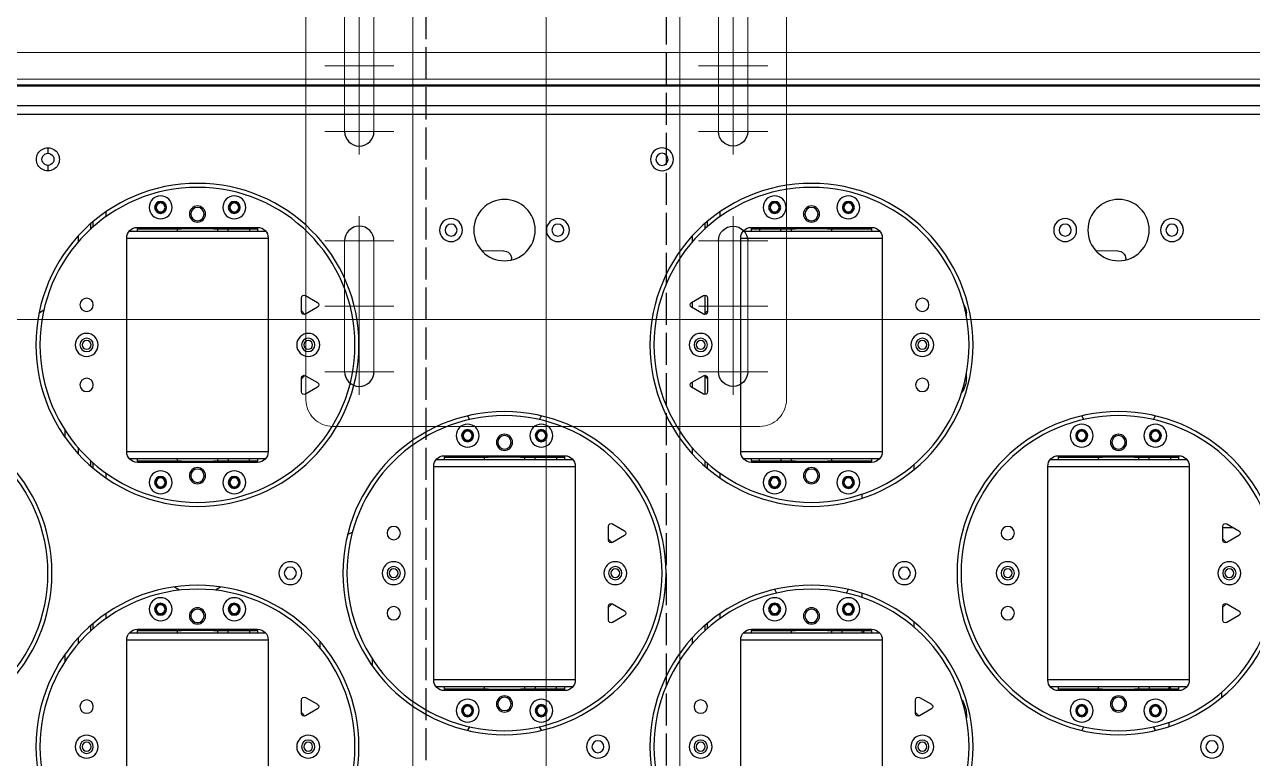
# Model space of a CAD drawing. Header units: millimetres. Extents: x 845401 to 948039, y 511594 to 550263.
# Drawn here: x 903822.9 to 904282.8, y 532327.4 to 532602.3 of the extents above; entities that cross this region are included whole.
import ezdxf

# ---------------------------------------------------------------- set-up
doc = ezdxf.new("R2010")
doc.units = ezdxf.units.MM
doc.linetypes.add('ACAD_ISO02W100', pattern=[15, 12, -3])
doc.linetypes.add('CENTER', pattern=[0])
doc.layers.add('00', color=7, linetype='Continuous')
doc.layers.add('虚线', color=4, linetype='ACAD_ISO02W100')
for name, color, linetype, lineweight in [('8101-0023040DXF_CONTINUOUS_LINE', 7, 'Continuous', 18), ('A-剖-0.10mm.......SECT-L01', 255, 'Continuous', 18), ('中心线', 1, 'CENTER', 9), ('粗实线', 7, 'Continuous', 30)]:
    doc.layers.add(name, color=color, linetype=linetype, lineweight=lineweight)

# ---------------------------------------------------------------- blocks, each defined once
blk = doc.blocks.new('1260包胶摆轮')
at = {"color": 7, "linetype": 'Continuous', "lineweight": 25}
for p, q in [((4842237.88, 878166.8), (4842237.88, 878086.8)), ((4842290.88, 878086.8), (4842290.88, 878166.8)), ((4842467.88, 878166.8), (4842467.88, 878086.8)), ((4842520.88, 878086.8), (4842520.88, 878166.8)), ((4842628.38, 878119.24), (4842628.38, 878117.66)), ((4842303.38, 878114.05), (4842304.64, 878115.36)), ((4842303.38, 878114.4), (4842303.38, 878109.2)), ((4842309.38, 878112.66), (4842304.88, 878115.26)), ((4842533.38, 878114.05), (4842534.64, 878115.36)), ((4842533.38, 878114.4), (4842533.38, 878109.2)), ((4842539.38, 878112.66), (4842534.88, 878115.26)), ((4842552.38, 878114.8), (4842552.38, 878115.96)), ((4842304.88, 878108.33), (4842309.38, 878110.93)), ((4842534.88, 878108.33), (4842539.38, 878110.93)), ((4842353.76, 878104.3), (4842405.01, 878104.3)), ((4842401.88, 878105.8), (4842356.88, 878105.8)), ((4842356.88, 878105.3), (4842356.88, 878105.8)), ((4842371.63, 878105.3), (4842356.88, 878105.3)), ((4842356.88, 878105.3), (4842356.88, 878104.3)), ((4842371.63, 878105.8), (4842371.63, 878105.3)), ((4842372.22, 878105.3), (4842371.63, 878105.3)), ((4842371.88, 878105.3), (4842371.88, 878104.3)), ((4842372.8, 878105.3), (4842372.22, 878105.3)), ((4842373.38, 878105.3), (4842372.8, 878105.3)), ((4842373.38, 878105.8), (4842373.38, 878105.3)), ((4842373.38, 878105.3), (4842385.38, 878105.3)), ((4842385.38, 878105.3), (4842385.38, 878105.8)), ((4842385.97, 878105.3), (4842385.38, 878105.3)), ((4842386.55, 878105.3), (4842385.97, 878105.3)), ((4842387.13, 878105.3), (4842386.55, 878105.3)), ((4842386.88, 878104.3), (4842386.88, 878105.3)), ((4842387.13, 878105.3), (4842387.13, 878105.8)), ((4842401.88, 878105.3), (4842387.13, 878105.3)), ((4842390.88, 878104.3), (4842390.88, 878105.3)), ((4842398.88, 878105.3), (4842398.88, 878104.3)), ((4842401.88, 878105.8), (4842401.88, 878105.3)), ((4842401.88, 878104.3), (4842401.88, 878105.3)), ((4842583.76, 878104.3), (4842635.01, 878104.3)), ((4842631.88, 878105.8), (4842586.88, 878105.8)), ((4842586.88, 878105.3), (4842586.88, 878105.8)), ((4842601.63, 878105.3), (4842586.88, 878105.3)), ((4842586.88, 878105.3), (4842586.88, 878104.3)), ((4842601.63, 878105.8), (4842601.63, 878105.3)), ((4842602.22, 878105.3), (4842601.63, 878105.3)), ((4842601.88, 878105.3), (4842601.88, 878104.3)), ((4842602.8, 878105.3), (4842602.22, 878105.3)), ((4842603.38, 878105.3), (4842602.8, 878105.3)), ((4842603.38, 878105.8), (4842603.38, 878105.3)), ((4842603.38, 878105.3), (4842615.38, 878105.3)), ((4842615.38, 878105.3), (4842615.38, 878105.8)), ((4842615.97, 878105.3), (4842615.38, 878105.3)), ((4842616.55, 878105.3), (4842615.97, 878105.3)), ((4842617.13, 878105.3), (4842616.55, 878105.3)), ((4842616.88, 878104.3), (4842616.88, 878105.3)), ((4842617.13, 878105.3), (4842617.13, 878105.8)), ((4842631.88, 878105.3), (4842617.13, 878105.3)), ((4842620.88, 878104.3), (4842620.88, 878105.3)), ((4842628.38, 878105.3), (4842628.38, 878104.3)), ((4842628.88, 878105.3), (4842628.88, 878104.3)), ((4842631.88, 878105.8), (4842631.88, 878105.3)), ((4842631.88, 878104.3), (4842631.88, 878105.3)), ((4842647.88, 878106.51), (4842647.88, 878108.47)), ((4842352.88, 878101.8), (4842352.88, 878021.8)), ((4842405.88, 878021.8), (4842405.88, 878101.8)), ((4842582.88, 878101.8), (4842582.88, 878021.8)), ((4842635.88, 878021.8), (4842635.88, 878101.8)), ((4842329.88, 878093.9), (4842329.88, 878096.58)), ((4842214.88, 878094.7), (4842214.88, 878092.02)), ((4842310.38, 878089.85), (4842310.38, 878087.5)), ((4842224.38, 878081.41), (4842224.38, 878083.43)), ((4842225.38, 878082.53), (4842225.38, 878080.55)), ((4842290.01, 878084.3), (4842238.76, 878084.3)), ((4842241.88, 878084.3), (4842241.88, 878083.3)), ((4842241.88, 878082.8), (4842241.88, 878083.3)), ((4842241.88, 878083.3), (4842256.63, 878083.3)), ((4842241.88, 878082.8), (4842286.88, 878082.8)), ((4842256.63, 878083.3), (4842256.63, 878082.8)), ((4842256.63, 878083.3), (4842257.22, 878083.3)), ((4842256.88, 878084.3), (4842256.88, 878083.3)), ((4842257.22, 878083.3), (4842257.8, 878083.3)), ((4842257.8, 878083.3), (4842258.38, 878083.3)), ((4842270.38, 878083.3), (4842258.38, 878083.3)), ((4842258.38, 878083.3), (4842258.38, 878082.8)), ((4842270.38, 878082.8), (4842270.38, 878083.3)), ((4842270.38, 878083.3), (4842270.97, 878083.3)), ((4842270.97, 878083.3), (4842271.55, 878083.3)), ((4842271.55, 878083.3), (4842272.13, 878083.3)), ((4842271.88, 878083.3), (4842271.88, 878084.3)), ((4842272.13, 878082.8), (4842272.13, 878083.3)), ((4842272.13, 878083.3), (4842286.88, 878083.3)), ((4842275.88, 878084.3), (4842275.88, 878083.3)), ((4842283.88, 878083.3), (4842283.88, 878084.3)), ((4842286.88, 878083.3), (4842286.88, 878084.3)), ((4842286.88, 878083.3), (4842286.88, 878082.8)), ((4842454.38, 878081.41), (4842454.38, 878083.43)), ((4842455.38, 878082.53), (4842455.38, 878080.55)), ((4842520.01, 878084.3), (4842468.76, 878084.3)), ((4842471.88, 878084.3), (4842471.88, 878083.3)), ((4842471.88, 878083.3), (4842486.63, 878083.3)), ((4842471.88, 878082.8), (4842471.88, 878083.3)), ((4842471.88, 878082.8), (4842516.88, 878082.8)), ((4842486.63, 878083.3), (4842486.63, 878082.8)), ((4842486.63, 878083.3), (4842487.22, 878083.3)), ((4842486.88, 878084.3), (4842486.88, 878083.3)), ((4842487.22, 878083.3), (4842487.8, 878083.3)), ((4842487.8, 878083.3), (4842488.38, 878083.3)), ((4842500.38, 878083.3), (4842488.38, 878083.3)), ((4842488.38, 878083.3), (4842488.38, 878082.8)), ((4842500.38, 878082.8), (4842500.38, 878083.3)), ((4842500.38, 878083.3), (4842500.97, 878083.3)), ((4842500.97, 878083.3), (4842501.55, 878083.3)), ((4842501.55, 878083.3), (4842502.13, 878083.3)), ((4842501.88, 878083.3), (4842501.88, 878084.3)), ((4842502.13, 878082.8), (4842502.13, 878083.3)), ((4842502.13, 878083.3), (4842516.88, 878083.3)), ((4842505.88, 878084.3), (4842505.88, 878083.3)), ((4842513.38, 878084.3), (4842513.38, 878083.3)), ((4842513.88, 878083.3), (4842513.88, 878084.3)), ((4842516.88, 878083.3), (4842516.88, 878084.3)), ((4842516.88, 878083.3), (4842516.88, 878082.8)), ((4842532.88, 878082.09), (4842532.88, 878080.13)), ((4842418.38, 878079.4), (4842418.38, 878074.2)), ((4842424.38, 878077.66), (4842419.88, 878080.26)), ((4842648.38, 878079.4), (4842648.38, 878074.2)), ((4842654.38, 878077.66), (4842649.88, 878080.26)), ((4842419.64, 878073.23), (4842418.38, 878074.54)), ((4842419.88, 878073.33), (4842424.38, 878075.93)), ((4842649.64, 878073.23), (4842648.38, 878074.54)), ((4842649.88, 878073.33), (4842654.38, 878075.93)), ((4842513.38, 878070.94), (4842513.38, 878069.36)), ((4842418.38, 878049.05), (4842419.64, 878050.36)), ((4842418.38, 878049.4), (4842418.38, 878044.2)), ((4842424.38, 878047.66), (4842419.88, 878050.26)), ((4842648.38, 878049.05), (4842649.64, 878050.36)), ((4842648.38, 878049.4), (4842648.38, 878044.2)), ((4842654.38, 878047.66), (4842649.88, 878050.26)), ((4842419.88, 878043.33), (4842424.38, 878045.93)), ((4842652.42, 878044.8), (4842648.38, 878044.8)), ((4842649.88, 878043.33), (4842654.38, 878045.93)), ((4842513.38, 878033.74), (4842513.38, 878032.16)), ((4842224.38, 878019.67), (4842224.38, 878021.69)), ((4842225.38, 878022.55), (4842225.38, 878020.57)), ((4842454.38, 878019.67), (4842454.38, 878021.69)), ((4842455.38, 878022.55), (4842455.38, 878020.57)), ((4842532.88, 878022.97), (4842532.88, 878021.01)), ((4842238.76, 878018.8), (4842290, 878018.8)), ((4842286.88, 878020.3), (4842241.88, 878020.3)), ((4842241.88, 878019.8), (4842241.88, 878020.3)), ((4842256.63, 878019.8), (4842241.88, 878019.8)), ((4842241.88, 878019.8), (4842241.88, 878018.8)), ((4842256.63, 878020.3), (4842256.63, 878019.8)), ((4842257.22, 878019.8), (4842256.63, 878019.8)), ((4842256.88, 878019.8), (4842256.88, 878018.8)), ((4842257.79, 878019.8), (4842257.22, 878019.8)), ((4842258.38, 878019.8), (4842257.79, 878019.8)), ((4842258.38, 878020.3), (4842258.38, 878019.8)), ((4842258.38, 878019.8), (4842270.38, 878019.8)), ((4842270.38, 878019.8), (4842270.38, 878020.3)), ((4842270.97, 878019.8), (4842270.38, 878019.8)), ((4842271.54, 878019.8), (4842270.97, 878019.8)), ((4842272.13, 878019.8), (4842271.54, 878019.8)), ((4842271.88, 878018.8), (4842271.88, 878019.8)), ((4842272.13, 878019.8), (4842272.13, 878020.3)), ((4842286.88, 878019.8), (4842272.13, 878019.8)), ((4842275.88, 878018.8), (4842275.88, 878019.8)), ((4842283.88, 878019.8), (4842283.88, 878018.8)), ((4842286.88, 878020.3), (4842286.88, 878019.8)), ((4842286.88, 878018.8), (4842286.88, 878019.8)), ((4842405.01, 878019.3), (4842353.76, 878019.3)), ((4842356.88, 878019.3), (4842356.88, 878018.3)), ((4842356.88, 878017.8), (4842356.88, 878018.3)), ((4842356.88, 878018.3), (4842371.63, 878018.3)), ((4842356.88, 878017.8), (4842401.88, 878017.8)), ((4842371.63, 878018.3), (4842371.63, 878017.8)), ((4842371.63, 878018.3), (4842372.22, 878018.3)), ((4842371.88, 878019.3), (4842371.88, 878018.3)), ((4842372.22, 878018.3), (4842372.8, 878018.3)), ((4842372.8, 878018.3), (4842373.38, 878018.3)), ((4842385.38, 878018.3), (4842373.38, 878018.3)), ((4842373.38, 878018.3), (4842373.38, 878017.8)), ((4842385.38, 878017.8), (4842385.38, 878018.3)), ((4842385.38, 878018.3), (4842385.97, 878018.3)), ((4842385.97, 878018.3), (4842386.55, 878018.3)), ((4842386.55, 878018.3), (4842387.13, 878018.3)), ((4842386.88, 878018.3), (4842386.88, 878019.3)), ((4842387.13, 878017.8), (4842387.13, 878018.3)), ((4842387.13, 878018.3), (4842401.88, 878018.3)), ((4842390.88, 878019.3), (4842390.88, 878018.3)), ((4842398.88, 878018.3), (4842398.88, 878019.3)), ((4842401.88, 878018.3), (4842401.88, 878019.3)), ((4842401.88, 878018.3), (4842401.88, 878017.8)), ((4842468.76, 878018.8), (4842520, 878018.8)), ((4842516.88, 878020.3), (4842471.88, 878020.3)), ((4842471.88, 878019.8), (4842471.88, 878020.3)), ((4842486.63, 878019.8), (4842471.88, 878019.8)), ((4842471.88, 878019.8), (4842471.88, 878018.8)), ((4842474.88, 878019.8), (4842474.88, 878018.8)), ((4842482.88, 878018.8), (4842482.88, 878019.8)), ((4842486.63, 878020.3), (4842486.63, 878019.8)), ((4842487.22, 878019.8), (4842486.63, 878019.8)), ((4842486.88, 878019.8), (4842486.88, 878018.8)), ((4842487.79, 878019.8), (4842487.22, 878019.8)), ((4842488.38, 878019.8), (4842487.79, 878019.8)), ((4842488.38, 878020.3), (4842488.38, 878019.8)), ((4842488.38, 878019.8), (4842500.38, 878019.8)), ((4842500.38, 878019.8), (4842500.38, 878020.3)), ((4842500.97, 878019.8), (4842500.38, 878019.8)), ((4842501.54, 878019.8), (4842500.97, 878019.8)), ((4842502.13, 878019.8), (4842501.54, 878019.8)), ((4842501.88, 878018.8), (4842501.88, 878019.8)), ((4842502.13, 878019.8), (4842502.13, 878020.3)), ((4842516.88, 878019.8), (4842502.13, 878019.8)), ((4842516.88, 878020.3), (4842516.88, 878019.8)), ((4842516.88, 878018.8), (4842516.88, 878019.8)), ((4842635.01, 878019.3), (4842583.76, 878019.3)), ((4842586.88, 878019.3), (4842586.88, 878018.3)), ((4842586.88, 878018.3), (4842601.63, 878018.3)), ((4842586.88, 878017.8), (4842586.88, 878018.3)), ((4842586.88, 878017.8), (4842631.88, 878017.8)), ((4842601.63, 878018.3), (4842601.63, 878017.8)), ((4842601.63, 878018.3), (4842602.22, 878018.3)), ((4842601.88, 878019.3), (4842601.88, 878018.3)), ((4842602.22, 878018.3), (4842602.8, 878018.3)), ((4842602.8, 878018.3), (4842603.38, 878018.3)), ((4842615.38, 878018.3), (4842603.38, 878018.3)), ((4842603.38, 878018.3), (4842603.38, 878017.8)), ((4842615.38, 878017.8), (4842615.38, 878018.3)), ((4842615.38, 878018.3), (4842615.97, 878018.3)), ((4842615.97, 878018.3), (4842616.55, 878018.3)), ((4842616.55, 878018.3), (4842617.13, 878018.3)), ((4842616.88, 878018.3), (4842616.88, 878019.3)), ((4842617.13, 878017.8), (4842617.13, 878018.3)), ((4842617.13, 878018.3), (4842631.88, 878018.3)), ((4842620.88, 878019.3), (4842620.88, 878018.3)), ((4842628.88, 878018.3), (4842628.88, 878019.3)), ((4842631.88, 878018.3), (4842631.88, 878019.3)), ((4842631.88, 878018.3), (4842631.88, 878017.8)), ((4842237.88, 878016.3), (4842237.88, 877936.3)), ((4842290.88, 877936.3), (4842290.88, 878016.3)), ((4842467.88, 878016.3), (4842467.88, 877936.3)), ((4842520.88, 877936.3), (4842520.88, 878016.3)), ((4842214.88, 878011.08), (4842214.88, 878008.4)), ((4842303.38, 877993.9), (4842303.38, 877988.7)), ((4842309.38, 877992.16), (4842304.88, 877994.76)), ((4842453.88, 877994.76), (4842449.38, 877992.16)), ((4842454.38, 877988), (4842454.38, 877994.9)), ((4842455.38, 877988.7), (4842455.38, 877993.9)), ((4842304.63, 877987.73), (4842303.38, 877989.04)), ((4842304.88, 877987.83), (4842309.38, 877990.43)), ((4842449.38, 877990.43), (4842453.88, 877987.83)), ((4842455.38, 877989.04), (4842454.13, 877987.73)), ((4842552.38, 877988.55), (4842552.38, 877987.11)), ((4842303.38, 877963.55), (4842304.63, 877964.86)), ((4842303.38, 877963.9), (4842303.38, 877958.7)), ((4842309.38, 877962.16), (4842304.88, 877964.76)), ((4842453.88, 877964.76), (4842449.38, 877962.16)), ((4842454.13, 877964.86), (4842455.38, 877963.55)), ((4842454.38, 877957.7), (4842454.38, 877964.6)), ((4842455.38, 877958.7), (4842455.38, 877963.9)), ((4842552.38, 877965.48), (4842552.38, 877964.3)), ((4842304.88, 877957.83), (4842309.38, 877960.43)), ((4842449.38, 877960.43), (4842453.88, 877957.83)), ((4842382.07, 877944.48), (4842382.06, 877944.05)), ((4842612.07, 877944.48), (4842612.06, 877944.05)), ((4842379.02, 877941.09), (4842371.02, 877941.2)), ((4842609.02, 877941.09), (4842601.02, 877941.2)), ((4842290, 877933.8), (4842238.76, 877933.8)), ((4842241.88, 877933.8), (4842241.88, 877932.8)), ((4842256.88, 877933.8), (4842256.88, 877932.8)), ((4842271.88, 877932.8), (4842271.88, 877933.8)), ((4842275.88, 877933.8), (4842275.88, 877932.8)), ((4842283.88, 877932.8), (4842283.88, 877933.8)), ((4842286.88, 877932.8), (4842286.88, 877933.8)), ((4842520, 877933.8), (4842468.76, 877933.8)), ((4842471.88, 877933.8), (4842471.88, 877932.8)), ((4842474.88, 877932.8), (4842474.88, 877933.8)), ((4842482.88, 877933.8), (4842482.88, 877932.8)), ((4842486.88, 877933.8), (4842486.88, 877932.8)), ((4842501.88, 877932.8), (4842501.88, 877933.8)), ((4842516.88, 877932.8), (4842516.88, 877933.8)), ((4842224.38, 877930.91), (4842224.38, 877932.92)), ((4842224.38, 877932.8), (4842224.52, 877932.8)), ((4842225.38, 877932.02), (4842225.38, 877930.05)), ((4842241.88, 877932.3), (4842241.88, 877932.8)), ((4842241.88, 877932.8), (4842256.63, 877932.8)), ((4842241.88, 877932.3), (4842286.88, 877932.3)), ((4842256.63, 877932.8), (4842256.63, 877932.3)), ((4842256.63, 877932.8), (4842257.22, 877932.8)), ((4842257.22, 877932.8), (4842257.79, 877932.8)), ((4842257.79, 877932.8), (4842258.38, 877932.8)), ((4842270.38, 877932.8), (4842258.38, 877932.8)), ((4842258.38, 877932.8), (4842258.38, 877932.3)), ((4842270.38, 877932.3), (4842270.38, 877932.8)), ((4842270.38, 877932.8), (4842270.97, 877932.8)), ((4842270.97, 877932.8), (4842271.54, 877932.8)), ((4842271.54, 877932.8), (4842272.13, 877932.8)), ((4842272.13, 877932.3), (4842272.13, 877932.8)), ((4842272.13, 877932.8), (4842286.88, 877932.8)), ((4842286.88, 877932.8), (4842286.88, 877932.3)), ((4842454.38, 877930.91), (4842454.38, 877932.93)), ((4842454.38, 877932.8), (4842454.52, 877932.8)), ((4842455.38, 877932.03), (4842455.38, 877930.05)), ((4842471.88, 877932.3), (4842471.88, 877932.8)), ((4842471.88, 877932.8), (4842486.63, 877932.8)), ((4842471.88, 877932.3), (4842516.88, 877932.3)), ((4842486.63, 877932.8), (4842486.63, 877932.3)), ((4842486.63, 877932.8), (4842487.22, 877932.8)), ((4842487.22, 877932.8), (4842487.79, 877932.8)), ((4842487.79, 877932.8), (4842488.38, 877932.8)), ((4842500.38, 877932.8), (4842488.38, 877932.8)), ((4842488.38, 877932.8), (4842488.38, 877932.3)), ((4842500.38, 877932.3), (4842500.38, 877932.8)), ((4842500.38, 877932.8), (4842500.97, 877932.8)), ((4842500.97, 877932.8), (4842501.54, 877932.8)), ((4842501.54, 877932.8), (4842502.13, 877932.8)), ((4842502.13, 877932.8), (4842516.88, 877932.8)), ((4842502.13, 877932.3), (4842502.13, 877932.8)), ((4842516.88, 877932.8), (4842516.88, 877932.3)), ((4842208.38, 877909.05), (4842208.38, 877911.1)), ((4842208.38, 877902.5), (4842208.38, 877904.55)), ((4841954.98, 877889.9), (4843148.78, 877889.9)), ((4843148.18, 877886.8), (4841955.59, 877886.8))]:
    blk.add_line(p, q, dxfattribs=at)
at = {"color": 8, "linetype": 'Continuous', "lineweight": 25}
for p, q in [((4842372.22, 878105.8), (4842372.22, 878105.3)), ((4842372.8, 878105.3), (4842372.8, 878105.8)), ((4842385.97, 878105.8), (4842385.97, 878105.3)), ((4842386.55, 878105.3), (4842386.55, 878105.8)), ((4842602.22, 878105.8), (4842602.22, 878105.3)), ((4842602.8, 878105.3), (4842602.8, 878105.8)), ((4842615.97, 878105.8), (4842615.97, 878105.3)), ((4842616.55, 878105.3), (4842616.55, 878105.8)), ((4842405.88, 878101.8), (4842352.88, 878101.8)), ((4842635.88, 878101.8), (4842582.88, 878101.8)), ((4842219.65, 878086.07), (4842219.65, 878088.33)), ((4842237.88, 878086.8), (4842290.88, 878086.8)), ((4842449.64, 878086.07), (4842449.64, 878088.34)), ((4842467.88, 878086.8), (4842520.88, 878086.8)), ((4842257.22, 878083.3), (4842257.22, 878082.8)), ((4842257.8, 878082.8), (4842257.8, 878083.3)), ((4842270.97, 878083.3), (4842270.97, 878082.8)), ((4842271.55, 878082.8), (4842271.55, 878083.3)), ((4842487.22, 878083.3), (4842487.22, 878082.8)), ((4842487.8, 878082.8), (4842487.8, 878083.3)), ((4842500.97, 878083.3), (4842500.97, 878082.8)), ((4842501.55, 878082.8), (4842501.55, 878083.3)), ((4842230.12, 878076.94), (4842230.12, 878078.77)), ((4842460.12, 878078.77), (4842460.12, 878076.94)), ((4842230.12, 878024.33), (4842230.12, 878026.16)), ((4842460.12, 878026.16), (4842460.12, 878024.33)), ((4842352.88, 878021.8), (4842405.88, 878021.8)), ((4842582.88, 878021.8), (4842635.88, 878021.8)), ((4842219.65, 878014.77), (4842219.65, 878017.03)), ((4842257.22, 878020.3), (4842257.22, 878019.8)), ((4842257.79, 878019.8), (4842257.79, 878020.3)), ((4842270.97, 878020.3), (4842270.97, 878019.8)), ((4842271.54, 878019.8), (4842271.54, 878020.3)), ((4842372.22, 878018.3), (4842372.22, 878017.8)), ((4842372.8, 878017.8), (4842372.8, 878018.3)), ((4842385.97, 878018.3), (4842385.97, 878017.8)), ((4842386.55, 878017.8), (4842386.55, 878018.3)), ((4842449.64, 878014.76), (4842449.64, 878017.02)), ((4842487.22, 878020.3), (4842487.22, 878019.8)), ((4842487.79, 878019.8), (4842487.79, 878020.3)), ((4842500.97, 878020.3), (4842500.97, 878019.8)), ((4842501.54, 878019.8), (4842501.54, 878020.3)), ((4842602.22, 878018.3), (4842602.22, 878017.8)), ((4842602.8, 878017.8), (4842602.8, 878018.3)), ((4842615.97, 878018.3), (4842615.97, 878017.8)), ((4842616.55, 878017.8), (4842616.55, 878018.3)), ((4842290.88, 878016.3), (4842237.88, 878016.3)), ((4842520.88, 878016.3), (4842467.88, 878016.3)), ((4842449.64, 877990.28), (4842449.64, 877992.32)), ((4842449.64, 877960.28), (4842449.64, 877962.32)), ((4842219.65, 877935.57), (4842219.65, 877937.83)), ((4842237.88, 877936.3), (4842290.88, 877936.3)), ((4842449.64, 877935.57), (4842449.64, 877937.83)), ((4842467.88, 877936.3), (4842520.88, 877936.3)), ((4842257.22, 877932.8), (4842257.22, 877932.3)), ((4842257.79, 877932.3), (4842257.79, 877932.8)), ((4842270.97, 877932.8), (4842270.97, 877932.3)), ((4842271.54, 877932.3), (4842271.54, 877932.8)), ((4842487.22, 877932.8), (4842487.22, 877932.3)), ((4842487.79, 877932.3), (4842487.79, 877932.8)), ((4842500.97, 877932.8), (4842500.97, 877932.3)), ((4842501.54, 877932.3), (4842501.54, 877932.8)), ((4842230.12, 877926.44), (4842230.12, 877928.26)), ((4842460.12, 877928.27), (4842460.12, 877926.44))]:
    blk.add_line(p, q, dxfattribs=at)
at = {"color": 7, "linetype": 'Continuous', "lineweight": 25, "flags": 128}
for points in [[(4842365.67, 878120.72), (4842365.69, 878120.66), (4842366.36, 878119.34)], [(4842392.4, 878119.34), (4842393.07, 878120.66), (4842393.1, 878120.72)], [(4842595.67, 878120.72), (4842595.69, 878120.66), (4842596.36, 878119.34)], [(4842622.4, 878119.34), (4842623.07, 878120.66), (4842623.1, 878120.72)], [(4842257.62, 878068.19), (4842255.75, 878067.07), (4842255.58, 878066.94)], [(4842273.19, 878066.94), (4842273.01, 878067.07), (4842271.14, 878068.19)], [(4842481.36, 878069.25), (4842481.2, 878068.96), (4842480.67, 878067.87)], [(4842508.1, 878067.87), (4842507.56, 878068.96), (4842507.4, 878069.25)], [(4842320.64, 878047.33), (4842322.07, 878046.61), (4842322.41, 878046.45)], [(4842366.36, 878004.25), (4842366.2, 878003.96), (4842365.67, 878002.87)], [(4842393.1, 878002.87), (4842392.56, 878003.96), (4842392.4, 878004.25)], [(4842596.36, 878004.25), (4842596.2, 878003.96), (4842595.67, 878002.87)], [(4842623.1, 878002.87), (4842622.56, 878003.96), (4842622.4, 878004.25)], [(4842206.83, 877963.29), (4842206.18, 877963.72), (4842205.03, 877964.56)]]:
    blk.add_lwpolyline(points, dxfattribs=at)
at = {"color": 7, "linetype": 'Continuous', "lineweight": 25}
for centre, radius in [((4842264.38, 878126.8), 60.5), ((4842494.38, 878126.8), 60.5), ((4842264.38, 878126.8), 59), ((4842494.38, 878126.8), 59), ((4842222.88, 878126.8), 4.3), ((4842222.88, 878126.8), 2.5), ((4842222.88, 878126.8), 1.65), ((4842305.88, 878126.8), 4.3), ((4842305.88, 878126.8), 2.5), ((4842305.88, 878126.8), 1.65), ((4842414.38, 878126.8), 4.3), ((4842414.38, 878126.8), 2.25), ((4842452.88, 878126.8), 4.3), ((4842452.88, 878126.8), 2.5), ((4842452.88, 878126.8), 1.65), ((4842535.88, 878126.8), 4.3), ((4842535.88, 878126.8), 2.5), ((4842535.88, 878126.8), 1.65), ((4842644.38, 878126.8), 4.3), ((4842644.38, 878126.8), 2.25), ((4842149.38, 878061.8), 60.5), ((4842149.38, 878061.8), 59), ((4842379.38, 878061.8), 60.5), ((4842379.38, 878061.8), 59), ((4842609.38, 878061.8), 60.5), ((4842609.38, 878061.8), 59), ((4842222.88, 878111.8), 2.5), ((4842365.58, 878113.3), 4.3), ((4842365.58, 878113.3), 2.25), ((4842365.58, 878113.3), 2.03), ((4842365.58, 878113.3), 1.65), ((4842379.38, 878110.8), 3.02), ((4842379.38, 878110.8), 2.5), ((4842393.18, 878113.3), 4.3), ((4842393.18, 878113.3), 2.25), ((4842393.18, 878113.3), 2.03), ((4842393.18, 878113.3), 1.65), ((4842452.88, 878111.8), 2.5), ((4842595.58, 878113.3), 4.3), ((4842595.58, 878113.3), 2.25), ((4842595.58, 878113.3), 2.03), ((4842595.58, 878113.3), 1.65), ((4842609.38, 878110.8), 3.02), ((4842609.38, 878110.8), 2.5), ((4842623.18, 878113.3), 4.3), ((4842623.18, 878113.3), 2.25), ((4842623.18, 878113.3), 2.03), ((4842623.18, 878113.3), 1.65), ((4842250.58, 878075.3), 4.3), ((4842250.58, 878075.3), 2.25), ((4842250.58, 878075.3), 2.03), ((4842250.58, 878075.3), 1.65), ((4842264.38, 878077.8), 3.03), ((4842264.38, 878077.8), 2.5), ((4842278.18, 878075.3), 4.3), ((4842278.18, 878075.3), 2.25), ((4842278.18, 878075.3), 2.03), ((4842278.18, 878075.3), 1.65), ((4842337.88, 878076.8), 2.5), ((4842480.58, 878075.3), 4.3), ((4842480.58, 878075.3), 2.25), ((4842480.58, 878075.3), 2.03), ((4842480.58, 878075.3), 1.65), ((4842494.38, 878077.8), 3.03), ((4842494.38, 878077.8), 2.5), ((4842508.18, 878075.3), 4.3), ((4842508.18, 878075.3), 2.25), ((4842508.18, 878075.3), 2.03), ((4842508.18, 878075.3), 1.65), ((4842567.88, 878076.8), 2.5), ((4842299.17, 878061.8), 4.3), ((4842299.17, 878061.8), 2.25), ((4842337.88, 878061.8), 4.3), ((4842337.88, 878061.8), 2.5), ((4842337.88, 878061.8), 1.65), ((4842420.88, 878061.8), 4.3), ((4842420.88, 878061.8), 2.5), ((4842420.88, 878061.8), 1.65), ((4842529.17, 878061.8), 4.3), ((4842529.17, 878061.8), 2.25), ((4842567.88, 878061.8), 4.3), ((4842567.88, 878061.8), 2.5), ((4842567.88, 878061.8), 1.65), ((4842650.88, 878061.8), 4.3), ((4842650.88, 878061.8), 2.5), ((4842650.88, 878061.8), 1.65), ((4842337.88, 878046.8), 2.5), ((4842567.88, 878046.8), 2.5), ((4842264.38, 877976.3), 60.5), ((4842264.38, 877976.3), 59), ((4842494.38, 877976.3), 60.5), ((4842494.38, 877976.3), 59), ((4842250.58, 878027.8), 4.3), ((4842278.18, 878027.8), 4.3), ((4842480.58, 878027.8), 4.3), ((4842508.18, 878027.8), 4.3), ((4842250.58, 878027.8), 2.25), ((4842250.58, 878027.8), 2.02), ((4842250.58, 878027.8), 1.65), ((4842264.38, 878025.3), 3.03), ((4842264.38, 878025.3), 2.5), ((4842278.18, 878027.8), 2.25), ((4842278.18, 878027.8), 2.02), ((4842278.18, 878027.8), 1.65), ((4842480.58, 878027.8), 2.25), ((4842480.58, 878027.8), 2.03), ((4842480.58, 878027.8), 1.65), ((4842494.38, 878025.3), 3.03), ((4842494.38, 878025.3), 2.5), ((4842508.18, 878027.8), 2.25), ((4842508.18, 878027.8), 2.03), ((4842508.18, 878027.8), 1.65), ((4842365.58, 878010.3), 4.3), ((4842365.58, 878010.3), 2.25), ((4842365.58, 878010.3), 2.03), ((4842365.58, 878010.3), 1.65), ((4842379.38, 878012.8), 3.03), ((4842379.38, 878012.8), 2.5), ((4842393.18, 878010.3), 4.3), ((4842393.18, 878010.3), 2.25), ((4842393.18, 878010.3), 2.03), ((4842393.18, 878010.3), 1.65), ((4842595.58, 878010.3), 4.3), ((4842595.58, 878010.3), 2.25), ((4842595.58, 878010.3), 2.03), ((4842595.58, 878010.3), 1.65), ((4842609.38, 878012.8), 3.03), ((4842609.38, 878012.8), 2.5), ((4842623.18, 878010.3), 4.3), ((4842623.18, 878010.3), 2.25), ((4842623.18, 878010.3), 2.03), ((4842623.18, 878010.3), 1.65), ((4842222.88, 877991.3), 2.5), ((4842535.88, 877991.3), 2.5), ((4842222.88, 877976.3), 4.3), ((4842305.88, 877976.3), 4.3), ((4842452.88, 877976.3), 4.3), ((4842535.88, 877976.3), 4.3), ((4842222.88, 877976.3), 2.5), ((4842222.88, 877976.3), 1.65), ((4842305.88, 877976.3), 2.5), ((4842305.88, 877976.3), 1.65), ((4842452.88, 877976.3), 2.5), ((4842452.88, 877976.3), 1.65), ((4842535.88, 877976.3), 2.5), ((4842535.88, 877976.3), 1.65), ((4842222.88, 877961.3), 2.5), ((4842535.88, 877961.3), 2.5), ((4842379.38, 877933.3), 11.5), ((4842609.38, 877933.3), 11.5), ((4842359.38, 877933.3), 4.3), ((4842359.38, 877933.3), 2.25), ((4842399.38, 877933.3), 4.3), ((4842399.38, 877933.3), 2.25), ((4842589.38, 877933.3), 4.3), ((4842589.38, 877933.3), 2.25), ((4842629.38, 877933.3), 4.3), ((4842629.38, 877933.3), 2.25), ((4842264.38, 877927.3), 3.03), ((4842264.38, 877927.3), 2.5), ((4842494.38, 877927.3), 3.03), ((4842494.38, 877927.3), 2.5), ((4842250.58, 877924.8), 4.3), ((4842250.58, 877924.8), 2.25), ((4842250.58, 877924.8), 2.03), ((4842250.58, 877924.8), 1.65), ((4842278.18, 877924.8), 4.3), ((4842278.18, 877924.8), 2.25), ((4842278.18, 877924.8), 2.03), ((4842278.18, 877924.8), 1.65), ((4842480.58, 877924.8), 4.3), ((4842480.58, 877924.8), 2.25), ((4842480.58, 877924.8), 2.02), ((4842480.58, 877924.8), 1.65), ((4842508.18, 877924.8), 4.3), ((4842508.18, 877924.8), 2.25), ((4842508.18, 877924.8), 2.02), ((4842508.18, 877924.8), 1.65), ((4842438.38, 877906.8), 4.3), ((4842438.38, 877906.8), 2.25)]:
    blk.add_circle(centre, radius, dxfattribs=at)
for centre, radius, start, end in [((4842304.38, 878114.4), 1, 60, 180), ((4842534.38, 878114.4), 1, 60, 180), ((4842542.63, 878114.8), 9.75, 326.5886, 0), ((4842304.38, 878109.2), 1, 180, 300), ((4842308.88, 878111.8), 1, 300, 60), ((4842534.38, 878109.2), 1, 180, 300), ((4842538.88, 878111.8), 1, 300, 60), ((4842356.88, 878101.8), 4, 90, 180), ((4842401.88, 878101.8), 4, 0, 90), ((4842586.88, 878101.8), 4, 90, 180), ((4842631.88, 878101.8), 4, 0, 90), ((4842241.88, 878086.8), 4, 180, 270), ((4842286.88, 878086.8), 4, 270, 0), ((4842471.88, 878086.8), 4, 180, 270), ((4842516.88, 878086.8), 4, 270, 0), ((4842419.38, 878079.4), 1, 60, 180), ((4842423.88, 878076.8), 1, 300, 60), ((4842649.38, 878079.4), 1, 60, 180), ((4842653.88, 878076.8), 1, 300, 60), ((4842419.38, 878074.2), 1, 180, 300), ((4842649.38, 878074.2), 1, 180, 300), ((4842419.38, 878049.4), 1, 60, 180), ((4842649.38, 878049.4), 1, 60, 180), ((4842419.38, 878044.2), 1, 180, 300), ((4842423.88, 878046.8), 1, 300, 60), ((4842649.38, 878044.2), 1, 180, 300), ((4842653.88, 878046.8), 1, 300, 60), ((4842356.88, 878021.8), 4, 180, 270), ((4842401.88, 878021.8), 4, 270, 0), ((4842586.88, 878021.8), 4, 180, 270), ((4842631.88, 878021.8), 4, 270, 0), ((4842241.88, 878016.3), 4, 90, 180), ((4842286.88, 878016.3), 4, 0, 90), ((4842471.88, 878016.3), 4, 90, 180), ((4842516.88, 878016.3), 4, 0, 90), ((4842304.38, 877993.9), 1, 60, 180), ((4842454.38, 877993.9), 1, 0, 120), ((4842542.63, 877988.55), 9.75, 0, 34.9867), ((4842308.88, 877991.3), 1, 300, 60), ((4842449.88, 877991.3), 1, 120, 240), ((4842304.38, 877988.7), 1, 180, 300), ((4842454.38, 877988.7), 1, 240, 0), ((4842304.38, 877963.9), 1, 60, 180), ((4842308.88, 877961.3), 1, 300, 60), ((4842449.88, 877961.3), 1, 120, 240), ((4842454.38, 877963.9), 1, 0, 120), ((4842547.38, 877964.3), 5, 325.0056, 0), ((4842304.38, 877958.7), 1, 180, 300), ((4842454.38, 877958.7), 1, 240, 0), ((4842379.06, 877944.09), 3, 269.2217, 359.2217), ((4842609.06, 877944.09), 3, 269.2217, 359.2217), ((4842241.88, 877936.3), 4, 180, 270), ((4842286.88, 877936.3), 4, 270, 0), ((4842471.88, 877936.3), 4, 180, 270), ((4842516.88, 877936.3), 4, 270, 0), ((4842208.38, 877906.8), 4.3, 89.9993, 270.002), ((4842208.38, 877906.8), 4.3, 269.9993, 90.002), ((4842208.38, 877906.8), 2.25, 89.9981, 270.0032), ((4842208.38, 877906.8), 2.25, 269.9981, 90.0032)]:
    blk.add_arc(centre, radius, start, end, dxfattribs=at)
blk = doc.blocks.new('小盘摆轮加过渡板')
at = {"layer": 'A-剖-0.10mm.......SECT-L01', "color": 4}
for points in [[(735451.26, 342660.57), (734251.26, 342660.57), (734251.26, 341382.62), (735451.26, 341382.62)], [(735451.26, 342650.57), (734251.26, 342650.57), (734251.26, 341390.57), (735451.26, 341390.57)]]:
    blk.add_lwpolyline(points, close=True, dxfattribs=at)
at = {"layer": 'A-剖-0.10mm.......SECT-L01', "color": 1, "xscale": -1, "rotation": 180}
blk.add_blockref('1260包胶摆轮', (-4107700.62, 1220537.36), dxfattribs=at)
blk = doc.blocks.new('G$C0940C817')
at = {"linetype": 'Continuous', "lineweight": 25}
for p, q in [((2240.15, 2119.5), (40.15, 2119.5)), ((240.15, 2120), (626.22, 2120)), ((626.22, 2120), (799.8, 2120)), ((799.8, 2120), (1480.5, 2120))]:
    blk.add_line(p, q, dxfattribs=at)
blk = doc.blocks.new('螺旋滑槽3')
at = {"rotation": 180}
blk.add_blockref('G$C0940C817', (1174887.04, 1943894.6, 0.25), dxfattribs=at)
blk = doc.blocks.new('C线')
blk.add_blockref('小盘摆轮加过渡板', (251193.7, 128759, -3.59))
at = {"layer": '8101-0023040DXF_CONTINUOUS_LINE', "color": 2}
blk.add_blockref('螺旋滑槽3', (-188155.03, -1470357.61, -3.84), dxfattribs=at)
blk = doc.blocks.new('G$C0CC04805')
for p, q in [((48.15, 18.45), (-0.85, 18.45)), ((48.15, 7.45), (-0.85, 7.45))]:
    blk.add_line(p, q)
at = {"layer": '中心线'}
for p, q in [((-0.85, 25.91), (-0.85, 0)), ((23.65, 25.91), (23.65, 0)), ((48.15, 25.91), (48.15, 0)), ((57.35, 12.95), (-9.5, 12.95))]:
    blk.add_line(p, q, dxfattribs=at)
at = {"layer": '粗实线'}
for centre, start, end in [((-0.85, 12.95), 90, 270), ((48.15, 12.95), 270, 90)]:
    blk.add_arc(centre, 5.5, start, end, dxfattribs=at)
blk = doc.blocks.new('G$C4B261617')
blk.add_lwpolyline([(165, -5), (5, -5, -0.414214), (-5, 5), (-5, 165, -0.414214), (5, 175), (165, 175, -0.414214), (175, 165), (175, 5, -0.414214)], format="xyb", close=True)
at = {"rotation": 90.00000000000001}
for p in [(27.95, 106.35), (27.95, 16.35)]:
    blk.add_blockref('G$C0CC04805', p, dxfattribs=at)
at = {"xscale": -1, "rotation": 270}
for p in [(142.05, 106.35), (142.05, 16.35)]:
    blk.add_blockref('G$C0CC04805', p, dxfattribs=at)
blk = doc.blocks.new('G$C42BA1229')
for p, q in [((0, 140), (1870, 140)), ((1870, 40), (0, 40))]:
    blk.add_line(p, q)
at = {"layer": '虚线'}
for p, q in [((0, 135), (1870, 135)), ((1870, 45), (0, 45))]:
    blk.add_line(p, q, dxfattribs=at)
at = {"color": 1, "rotation": 269.9999999999999}
blk.add_blockref('G$C4B261617', (1450, 175), dxfattribs=at)
blk = doc.blocks.new('A$C43D91BAB')
at = {"layer": '中心线'}
blk.add_line((150.49, 10, 5486.14), (150.49, 1880, 5486.14), dxfattribs=at)
at = {"layer": 'A-剖-0.10mm.......SECT-L01', "rotation": 90}
blk.add_blockref('G$C42BA1229', (240.49, 10, 5486.14), dxfattribs=at)
blk = doc.blocks.new('BC线平台')
at = {"layer": 'A-剖-0.10mm.......SECT-L01', "color": 2, "elevation": 0.98}
blk.add_lwpolyline([(776874.46, 364450.44), (808174.13, 364450.46), (808174.13, 364550.46), (776874.46, 364550.44)], close=True, dxfattribs=at)
at = {"color": 0, "linetype": 'ByBlock'}
blk.add_blockref('A$C43D91BAB', (783179.42, 362955.44, -5485.17), dxfattribs=at)

msp = doc.modelspace()

# ---------------------------------------------------------------- block references
at = {"layer": '00'}
for name, p in [('BC线平台', (120688.34, 168041.31, -0.98)), ('C线', (-81869.83, 61162.22))]:
    msp.add_blockref(name, p, dxfattribs=at)

doc.saveas('drawing.dxf')
